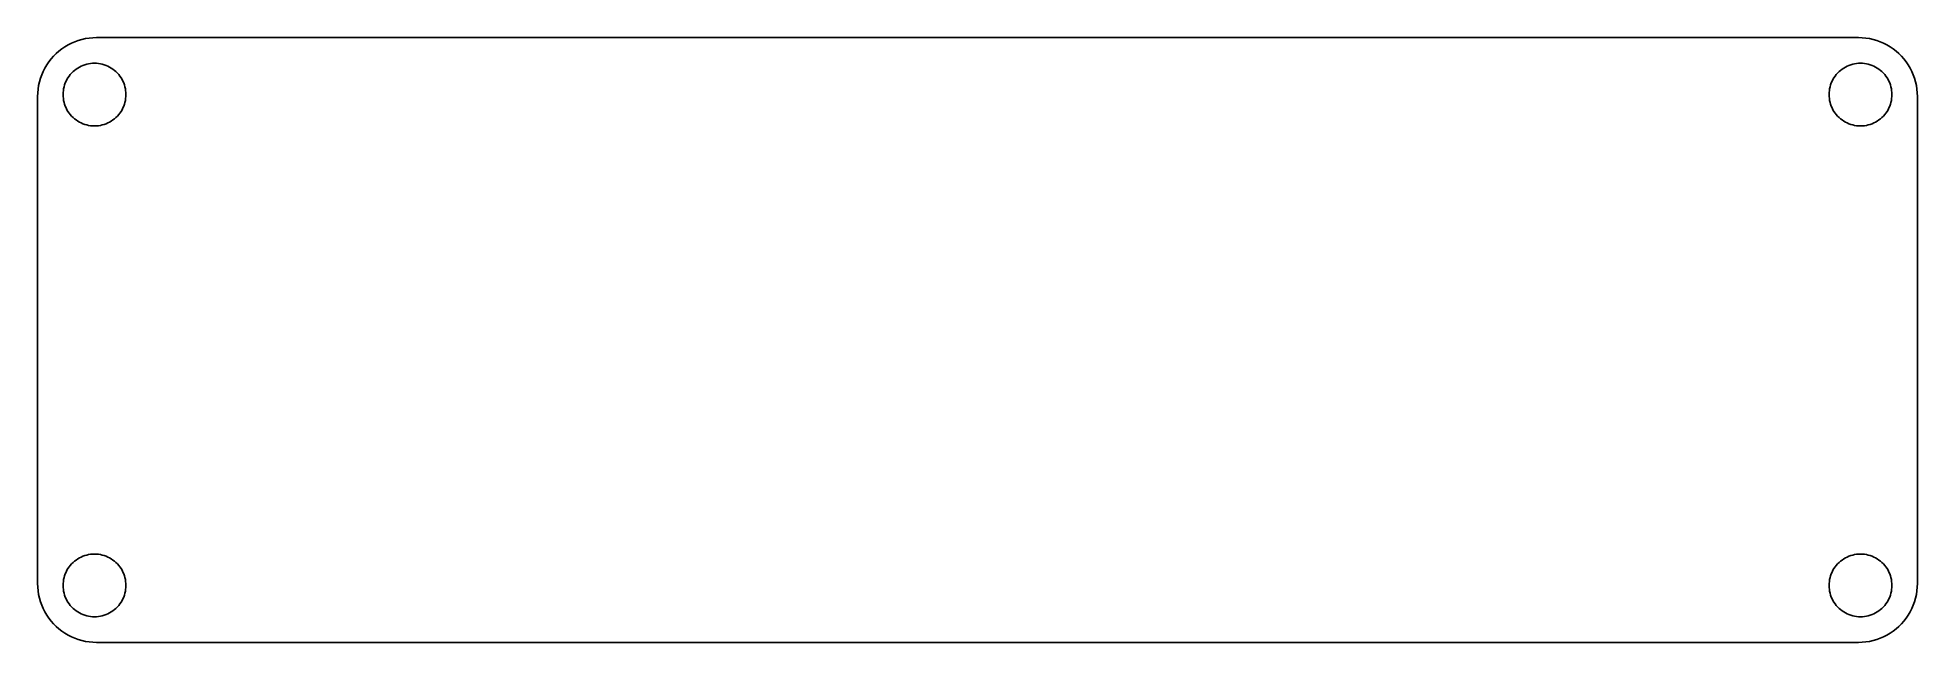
# Model space of a CAD drawing. Header units: metres. Extents: x -47.9 to 47.9, y -15.4 to 15.4.
import ezdxf

# ---------------------------------------------------------------- set-up
doc = ezdxf.new("R2010")
doc.units = ezdxf.units.M

msp = doc.modelspace()

# ---------------------------------------------------------------- linework, layer by layer
for p, q in [((-45.4621, 15.3469), (-45.6461, 15.3057)), ((-45.276, 15.3763), (-45.4621, 15.3469)), ((-45.0884, 15.3941), (-45.276, 15.3763)), ((-44.9, 15.4), (-45.0884, 15.3941)), ((44.9, 15.4), (-44.9, 15.4)), ((45.0884, 15.3941), (44.9, 15.4)), ((45.276, 15.3763), (45.0884, 15.3941)), ((45.4621, 15.3469), (45.276, 15.3763)), ((45.6461, 15.3057), (45.4621, 15.3469)), ((-47.0869, 14.4536), (-47.2115, 14.3123)), ((-46.9536, 14.5869), (-47.0869, 14.4536)), ((-46.8123, 14.7115), (-46.9536, 14.5869)), ((-46.6634, 14.8271), (-46.8123, 14.7115)), ((-46.5075, 14.933), (-46.6634, 14.8271)), ((-46.3453, 15.0289), (-46.5075, 14.933)), ((-46.1773, 15.1145), (-46.3453, 15.0289)), ((-46.0044, 15.1893), (-46.1773, 15.1145)), ((-45.8271, 15.2532), (-46.0044, 15.1893)), ((-45.6461, 15.3057), (-45.8271, 15.2532)), ((45.8271, 15.2532), (45.6461, 15.3057)), ((46.0044, 15.1893), (45.8271, 15.2532)), ((46.1773, 15.1145), (46.0044, 15.1893)), ((46.3453, 15.0289), (46.1773, 15.1145)), ((46.5075, 14.933), (46.3453, 15.0289)), ((46.6634, 14.8271), (46.5075, 14.933)), ((46.8123, 14.7115), (46.6634, 14.8271)), ((46.9536, 14.5869), (46.8123, 14.7115)), ((47.0869, 14.4536), (46.9536, 14.5869)), ((47.2115, 14.3123), (47.0869, 14.4536)), ((-47.6893, 13.5044), (-47.7532, 13.3271)), ((-47.6145, 13.6773), (-47.6893, 13.5044)), ((-47.5289, 13.8453), (-47.6145, 13.6773)), ((-47.433, 14.0075), (-47.5289, 13.8453)), ((-47.3271, 14.1634), (-47.433, 14.0075)), ((-47.2115, 14.3123), (-47.3271, 14.1634)), ((-46.3509, 13.3573), (-46.2944, 13.4405)), ((-46.2944, 13.4405), (-46.2328, 13.5199)), ((-46.2328, 13.5199), (-46.1663, 13.5953)), ((-46.1663, 13.5953), (-46.0953, 13.6663)), ((-46.0953, 13.6663), (-46.0199, 13.7328)), ((-46.0199, 13.7328), (-45.9405, 13.7944)), ((-45.9405, 13.7944), (-45.8573, 13.8509)), ((-45.8573, 13.8509), (-45.7708, 13.9021)), ((-45.7708, 13.9021), (-45.6812, 13.9477)), ((-45.6812, 13.9477), (-45.589, 13.9876)), ((-45.589, 13.9876), (-45.4944, 14.0217)), ((-45.4944, 14.0217), (-45.3979, 14.0497)), ((-45.3979, 14.0497), (-45.2998, 14.0717)), ((-45.2998, 14.0717), (-45.2005, 14.0874)), ((-45.2005, 14.0874), (-45.1005, 14.0968)), ((-45.1005, 14.0968), (-45, 14.1)), ((-45, 14.1), (-44.8995, 14.0968)), ((-44.8995, 14.0968), (-44.7995, 14.0874)), ((-44.7995, 14.0874), (-44.7002, 14.0717)), ((-44.7002, 14.0717), (-44.6021, 14.0497)), ((-44.6021, 14.0497), (-44.5056, 14.0217)), ((-44.5056, 14.0217), (-44.411, 13.9876)), ((-44.411, 13.9876), (-44.3188, 13.9477)), ((-44.3188, 13.9477), (-44.2292, 13.9021)), ((-44.2292, 13.9021), (-44.1427, 13.8509)), ((-44.1427, 13.8509), (-44.0595, 13.7944)), ((-44.0595, 13.7944), (-43.9801, 13.7328)), ((-43.9801, 13.7328), (-43.9047, 13.6663)), ((-43.9047, 13.6663), (-43.8336, 13.5953)), ((-43.8336, 13.5953), (-43.7672, 13.5199)), ((-43.7672, 13.5199), (-43.7056, 13.4405)), ((-43.7056, 13.4405), (-43.6491, 13.3573)), ((43.6491, 13.3573), (43.7056, 13.4405)), ((43.7056, 13.4405), (43.7672, 13.5199)), ((43.7672, 13.5199), (43.8336, 13.5953)), ((43.8336, 13.5953), (43.9047, 13.6663)), ((43.9047, 13.6663), (43.9801, 13.7328)), ((43.9801, 13.7328), (44.0595, 13.7944)), ((44.0595, 13.7944), (44.1427, 13.8509)), ((44.1427, 13.8509), (44.2292, 13.9021)), ((44.2292, 13.9021), (44.3188, 13.9477)), ((44.3188, 13.9477), (44.411, 13.9876)), ((44.411, 13.9876), (44.5056, 14.0217)), ((44.5056, 14.0217), (44.6021, 14.0497)), ((44.6021, 14.0497), (44.7002, 14.0717)), ((44.7002, 14.0717), (44.7995, 14.0874)), ((44.7995, 14.0874), (44.8995, 14.0968)), ((44.8995, 14.0968), (45, 14.1)), ((45, 14.1), (45.1005, 14.0968)), ((45.1005, 14.0968), (45.2005, 14.0874)), ((45.2005, 14.0874), (45.2998, 14.0717)), ((45.2998, 14.0717), (45.3979, 14.0497)), ((45.3979, 14.0497), (45.4944, 14.0217)), ((45.4944, 14.0217), (45.589, 13.9876)), ((45.589, 13.9876), (45.6812, 13.9477)), ((45.6812, 13.9477), (45.7708, 13.9021)), ((45.7708, 13.9021), (45.8573, 13.8509)), ((45.8573, 13.8509), (45.9405, 13.7944)), ((45.9405, 13.7944), (46.0199, 13.7328)), ((46.0199, 13.7328), (46.0953, 13.6663)), ((46.0953, 13.6663), (46.1663, 13.5953)), ((46.1663, 13.5953), (46.2328, 13.5199)), ((46.2328, 13.5199), (46.2944, 13.4405)), ((46.2944, 13.4405), (46.3509, 13.3573)), ((47.3271, 14.1634), (47.2115, 14.3123)), ((47.433, 14.0075), (47.3271, 14.1634)), ((47.5289, 13.8453), (47.433, 14.0075)), ((47.6145, 13.6773), (47.5289, 13.8453)), ((47.6893, 13.5044), (47.6145, 13.6773)), ((47.7532, 13.3271), (47.6893, 13.5044)), ((-47.8941, 12.5884), (-47.9, 12.4)), ((-47.8763, 12.776), (-47.8941, 12.5884)), ((-47.8469, 12.9621), (-47.8763, 12.776)), ((-47.8057, 13.1461), (-47.8469, 12.9621)), ((-47.7532, 13.3271), (-47.8057, 13.1461)), ((-46.6, 12.5), (-46.5968, 12.6005)), ((-46.5968, 12.3995), (-46.6, 12.5)), ((-46.5968, 12.6005), (-46.5874, 12.7005)), ((-46.5874, 12.7005), (-46.5717, 12.7998)), ((-46.5717, 12.7998), (-46.5497, 12.8979)), ((-46.5497, 12.8979), (-46.5217, 12.9944)), ((-46.5217, 12.9944), (-46.4876, 13.089)), ((-46.4876, 13.089), (-46.4477, 13.1812)), ((-46.4477, 13.1812), (-46.4021, 13.2708)), ((-46.4021, 13.2708), (-46.3509, 13.3573)), ((-43.6491, 13.3573), (-43.5979, 13.2708)), ((-43.5979, 13.2708), (-43.5523, 13.1812)), ((-43.5523, 13.1812), (-43.5124, 13.089)), ((-43.5124, 13.089), (-43.4783, 12.9944)), ((-43.4783, 12.9944), (-43.4503, 12.8979)), ((-43.4503, 12.8979), (-43.4283, 12.7998)), ((-43.4283, 12.7998), (-43.4126, 12.7005)), ((-43.4126, 12.7005), (-43.4032, 12.6005)), ((-43.4032, 12.6005), (-43.4, 12.5)), ((-43.4, 12.5), (-43.4032, 12.3995)), ((43.4, 12.5), (43.4032, 12.6005)), ((43.4032, 12.3995), (43.4, 12.5)), ((43.4032, 12.6005), (43.4126, 12.7005)), ((43.4126, 12.7005), (43.4283, 12.7998)), ((43.4283, 12.7998), (43.4503, 12.8979)), ((43.4503, 12.8979), (43.4783, 12.9944)), ((43.4783, 12.9944), (43.5124, 13.089)), ((43.5124, 13.089), (43.5523, 13.1812)), ((43.5523, 13.1812), (43.5979, 13.2708)), ((43.5979, 13.2708), (43.6491, 13.3573)), ((46.3509, 13.3573), (46.4021, 13.2708)), ((46.4021, 13.2708), (46.4477, 13.1812)), ((46.4477, 13.1812), (46.4876, 13.089)), ((46.4876, 13.089), (46.5217, 12.9944)), ((46.5217, 12.9944), (46.5497, 12.8979)), ((46.5497, 12.8979), (46.5717, 12.7998)), ((46.5717, 12.7998), (46.5874, 12.7005)), ((46.5874, 12.7005), (46.5968, 12.6005)), ((46.5968, 12.6005), (46.6, 12.5)), ((46.6, 12.5), (46.5968, 12.3995)), ((47.8057, 13.1461), (47.7532, 13.3271)), ((47.8469, 12.9621), (47.8057, 13.1461)), ((47.8763, 12.776), (47.8469, 12.9621)), ((47.8941, 12.5884), (47.8763, 12.776)), ((47.9, 12.4), (47.8941, 12.5884)), ((-47.9, 12.4), (-47.9, -12.4)), ((-46.5874, 12.2995), (-46.5968, 12.3995)), ((-46.5717, 12.2002), (-46.5874, 12.2995)), ((-46.5497, 12.1021), (-46.5717, 12.2002)), ((-46.5217, 12.0056), (-46.5497, 12.1021)), ((-46.4876, 11.911), (-46.5217, 12.0056)), ((-46.4477, 11.8188), (-46.4876, 11.911)), ((-46.4021, 11.7292), (-46.4477, 11.8188)), ((-46.3509, 11.6427), (-46.4021, 11.7292)), ((-46.2944, 11.5595), (-46.3509, 11.6427)), ((-46.2328, 11.4801), (-46.2944, 11.5595)), ((-43.7056, 11.5595), (-43.7672, 11.4801)), ((-43.6491, 11.6427), (-43.7056, 11.5595)), ((-43.5979, 11.7292), (-43.6491, 11.6427)), ((-43.5523, 11.8188), (-43.5979, 11.7292)), ((-43.5124, 11.911), (-43.5523, 11.8188)), ((-43.4783, 12.0056), (-43.5124, 11.911)), ((-43.4503, 12.1021), (-43.4783, 12.0056)), ((-43.4283, 12.2002), (-43.4503, 12.1021)), ((-43.4126, 12.2995), (-43.4283, 12.2002)), ((-43.4032, 12.3995), (-43.4126, 12.2995)), ((43.4126, 12.2995), (43.4032, 12.3995)), ((43.4283, 12.2002), (43.4126, 12.2995)), ((43.4503, 12.1021), (43.4283, 12.2002)), ((43.4783, 12.0056), (43.4503, 12.1021)), ((43.5124, 11.911), (43.4783, 12.0056)), ((43.5523, 11.8188), (43.5124, 11.911)), ((43.5979, 11.7292), (43.5523, 11.8188)), ((43.6491, 11.6427), (43.5979, 11.7292)), ((43.7056, 11.5595), (43.6491, 11.6427)), ((43.7672, 11.4801), (43.7056, 11.5595)), ((46.2944, 11.5595), (46.2328, 11.4801)), ((46.3509, 11.6427), (46.2944, 11.5595)), ((46.4021, 11.7292), (46.3509, 11.6427)), ((46.4477, 11.8188), (46.4021, 11.7292)), ((46.4876, 11.911), (46.4477, 11.8188)), ((46.5217, 12.0056), (46.4876, 11.911)), ((46.5497, 12.1021), (46.5217, 12.0056)), ((46.5717, 12.2002), (46.5497, 12.1021)), ((46.5874, 12.2995), (46.5717, 12.2002)), ((46.5968, 12.3995), (46.5874, 12.2995)), ((47.9, -12.4), (47.9, 12.4)), ((-46.1663, 11.4047), (-46.2328, 11.4801)), ((-46.0953, 11.3336), (-46.1663, 11.4047)), ((-46.0199, 11.2672), (-46.0953, 11.3336)), ((-45.9405, 11.2056), (-46.0199, 11.2672)), ((-45.8573, 11.1491), (-45.9405, 11.2056)), ((-45.7708, 11.0979), (-45.8573, 11.1491)), ((-45.6812, 11.0523), (-45.7708, 11.0979)), ((-45.589, 11.0124), (-45.6812, 11.0523)), ((-45.4944, 10.9783), (-45.589, 11.0124)), ((-45.3979, 10.9503), (-45.4944, 10.9783)), ((-45.2998, 10.9283), (-45.3979, 10.9503)), ((-45.2005, 10.9126), (-45.2998, 10.9283)), ((-45.1005, 10.9032), (-45.2005, 10.9126)), ((-45, 10.9), (-45.1005, 10.9032)), ((-44.8995, 10.9032), (-45, 10.9)), ((-44.7995, 10.9126), (-44.8995, 10.9032)), ((-44.7002, 10.9283), (-44.7995, 10.9126)), ((-44.6021, 10.9503), (-44.7002, 10.9283)), ((-44.5056, 10.9783), (-44.6021, 10.9503)), ((-44.411, 11.0124), (-44.5056, 10.9783)), ((-44.3188, 11.0523), (-44.411, 11.0124)), ((-44.2292, 11.0979), (-44.3188, 11.0523)), ((-44.1427, 11.1491), (-44.2292, 11.0979)), ((-44.0595, 11.2056), (-44.1427, 11.1491)), ((-43.9801, 11.2672), (-44.0595, 11.2056)), ((-43.9047, 11.3336), (-43.9801, 11.2672)), ((-43.8336, 11.4047), (-43.9047, 11.3336)), ((-43.7672, 11.4801), (-43.8336, 11.4047)), ((43.8336, 11.4047), (43.7672, 11.4801)), ((43.9047, 11.3336), (43.8336, 11.4047)), ((43.9801, 11.2672), (43.9047, 11.3336)), ((44.0595, 11.2056), (43.9801, 11.2672)), ((44.1427, 11.1491), (44.0595, 11.2056)), ((44.2292, 11.0979), (44.1427, 11.1491)), ((44.3188, 11.0523), (44.2292, 11.0979)), ((44.411, 11.0124), (44.3188, 11.0523)), ((44.5056, 10.9783), (44.411, 11.0124)), ((44.6021, 10.9503), (44.5056, 10.9783)), ((44.7002, 10.9283), (44.6021, 10.9503)), ((44.7995, 10.9126), (44.7002, 10.9283)), ((44.8995, 10.9032), (44.7995, 10.9126)), ((45, 10.9), (44.8995, 10.9032)), ((45.1005, 10.9032), (45, 10.9)), ((45.2005, 10.9126), (45.1005, 10.9032)), ((45.2998, 10.9283), (45.2005, 10.9126)), ((45.3979, 10.9503), (45.2998, 10.9283)), ((45.4944, 10.9783), (45.3979, 10.9503)), ((45.589, 11.0124), (45.4944, 10.9783)), ((45.6812, 11.0523), (45.589, 11.0124)), ((45.7708, 11.0979), (45.6812, 11.0523)), ((45.8573, 11.1491), (45.7708, 11.0979)), ((45.9405, 11.2056), (45.8573, 11.1491)), ((46.0199, 11.2672), (45.9405, 11.2056)), ((46.0953, 11.3336), (46.0199, 11.2672)), ((46.1663, 11.4047), (46.0953, 11.3336)), ((46.2328, 11.4801), (46.1663, 11.4047)), ((-46.2944, -11.5595), (-46.2328, -11.4801)), ((-46.2328, -11.4801), (-46.1663, -11.4047)), ((-46.1663, -11.4047), (-46.0953, -11.3336)), ((-46.0953, -11.3336), (-46.0199, -11.2672)), ((-46.0199, -11.2672), (-45.9405, -11.2056)), ((-45.9405, -11.2056), (-45.8573, -11.1491)), ((-45.8573, -11.1491), (-45.7708, -11.0979)), ((-45.7708, -11.0979), (-45.6812, -11.0523)), ((-45.6812, -11.0523), (-45.589, -11.0124)), ((-45.589, -11.0124), (-45.4944, -10.9783)), ((-45.4944, -10.9783), (-45.3979, -10.9503)), ((-45.3979, -10.9503), (-45.2998, -10.9283)), ((-45.2998, -10.9283), (-45.2005, -10.9126)), ((-45.2005, -10.9126), (-45.1005, -10.9032)), ((-45.1005, -10.9032), (-45, -10.9)), ((-45, -10.9), (-44.8995, -10.9032)), ((-44.8995, -10.9032), (-44.7995, -10.9126)), ((-44.7995, -10.9126), (-44.7002, -10.9283)), ((-44.7002, -10.9283), (-44.6021, -10.9503)), ((-44.6021, -10.9503), (-44.5056, -10.9783)), ((-44.5056, -10.9783), (-44.411, -11.0124)), ((-44.411, -11.0124), (-44.3188, -11.0523)), ((-44.3188, -11.0523), (-44.2292, -11.0979)), ((-44.2292, -11.0979), (-44.1427, -11.1491)), ((-44.1427, -11.1491), (-44.0595, -11.2056)), ((-44.0595, -11.2056), (-43.9801, -11.2672)), ((-43.9801, -11.2672), (-43.9047, -11.3336)), ((-43.9047, -11.3336), (-43.8336, -11.4047)), ((-43.8336, -11.4047), (-43.7672, -11.4801)), ((-43.7672, -11.4801), (-43.7056, -11.5595)), ((43.7056, -11.5595), (43.7672, -11.4801)), ((43.7672, -11.4801), (43.8336, -11.4047)), ((43.8336, -11.4047), (43.9047, -11.3336)), ((43.9047, -11.3336), (43.9801, -11.2672)), ((43.9801, -11.2672), (44.0595, -11.2056)), ((44.0595, -11.2056), (44.1427, -11.1491)), ((44.1427, -11.1491), (44.2292, -11.0979)), ((44.2292, -11.0979), (44.3188, -11.0523)), ((44.3188, -11.0523), (44.411, -11.0124)), ((44.411, -11.0124), (44.5056, -10.9783)), ((44.5056, -10.9783), (44.6021, -10.9503)), ((44.6021, -10.9503), (44.7002, -10.9283)), ((44.7002, -10.9283), (44.7995, -10.9126)), ((44.7995, -10.9126), (44.8995, -10.9032)), ((44.8995, -10.9032), (45, -10.9)), ((45, -10.9), (45.1005, -10.9032)), ((45.1005, -10.9032), (45.2005, -10.9126)), ((45.2005, -10.9126), (45.2998, -10.9283)), ((45.2998, -10.9283), (45.3979, -10.9503)), ((45.3979, -10.9503), (45.4944, -10.9783)), ((45.4944, -10.9783), (45.589, -11.0124)), ((45.589, -11.0124), (45.6812, -11.0523)), ((45.6812, -11.0523), (45.7708, -11.0979)), ((45.7708, -11.0979), (45.8573, -11.1491)), ((45.8573, -11.1491), (45.9405, -11.2056)), ((45.9405, -11.2056), (46.0199, -11.2672)), ((46.0199, -11.2672), (46.0953, -11.3336)), ((46.0953, -11.3336), (46.1663, -11.4047)), ((46.1663, -11.4047), (46.2328, -11.4801)), ((46.2328, -11.4801), (46.2944, -11.5595)), ((-47.9, -12.4), (-47.8941, -12.5884)), ((-46.6, -12.5), (-46.5968, -12.3995)), ((-46.5968, -12.3995), (-46.5874, -12.2995)), ((-46.5874, -12.2995), (-46.5717, -12.2002)), ((-46.5717, -12.2002), (-46.5497, -12.1021)), ((-46.5497, -12.1021), (-46.5217, -12.0056)), ((-46.5217, -12.0056), (-46.4876, -11.911)), ((-46.4876, -11.911), (-46.4477, -11.8188)), ((-46.4477, -11.8188), (-46.4021, -11.7292)), ((-46.4021, -11.7292), (-46.3509, -11.6427)), ((-46.3509, -11.6427), (-46.2944, -11.5595)), ((-43.7056, -11.5595), (-43.6491, -11.6427)), ((-43.6491, -11.6427), (-43.5979, -11.7292)), ((-43.5979, -11.7292), (-43.5523, -11.8188)), ((-43.5523, -11.8188), (-43.5124, -11.911)), ((-43.5124, -11.911), (-43.4783, -12.0056)), ((-43.4783, -12.0056), (-43.4503, -12.1021)), ((-43.4503, -12.1021), (-43.4283, -12.2002)), ((-43.4283, -12.2002), (-43.4126, -12.2995)), ((-43.4126, -12.2995), (-43.4032, -12.3995)), ((-43.4032, -12.3995), (-43.4, -12.5)), ((43.4, -12.5), (43.4032, -12.3995)), ((43.4032, -12.3995), (43.4126, -12.2995)), ((43.4126, -12.2995), (43.4283, -12.2002)), ((43.4283, -12.2002), (43.4503, -12.1021)), ((43.4503, -12.1021), (43.4783, -12.0056)), ((43.4783, -12.0056), (43.5124, -11.911)), ((43.5124, -11.911), (43.5523, -11.8188)), ((43.5523, -11.8188), (43.5979, -11.7292)), ((43.5979, -11.7292), (43.6491, -11.6427)), ((43.6491, -11.6427), (43.7056, -11.5595)), ((46.2944, -11.5595), (46.3509, -11.6427)), ((46.3509, -11.6427), (46.4021, -11.7292)), ((46.4021, -11.7292), (46.4477, -11.8188)), ((46.4477, -11.8188), (46.4876, -11.911)), ((46.4876, -11.911), (46.5217, -12.0056)), ((46.5217, -12.0056), (46.5497, -12.1021)), ((46.5497, -12.1021), (46.5717, -12.2002)), ((46.5717, -12.2002), (46.5874, -12.2995)), ((46.5874, -12.2995), (46.5968, -12.3995)), ((46.5968, -12.3995), (46.6, -12.5)), ((47.8941, -12.5884), (47.9, -12.4)), ((-47.8941, -12.5884), (-47.8763, -12.776)), ((-47.8763, -12.776), (-47.8469, -12.9621)), ((-47.8469, -12.9621), (-47.8057, -13.1461)), ((-47.8057, -13.1461), (-47.7532, -13.3271)), ((-47.7532, -13.3271), (-47.6893, -13.5044)), ((-46.5968, -12.6005), (-46.6, -12.5)), ((-46.5874, -12.7005), (-46.5968, -12.6005)), ((-46.5717, -12.7998), (-46.5874, -12.7005)), ((-46.5497, -12.8979), (-46.5717, -12.7998)), ((-46.5217, -12.9944), (-46.5497, -12.8979)), ((-46.4876, -13.089), (-46.5217, -12.9944)), ((-46.4477, -13.1812), (-46.4876, -13.089)), ((-46.4021, -13.2708), (-46.4477, -13.1812)), ((-46.3509, -13.3573), (-46.4021, -13.2708)), ((-46.2944, -13.4405), (-46.3509, -13.3573)), ((-43.6491, -13.3573), (-43.7056, -13.4405)), ((-43.5979, -13.2708), (-43.6491, -13.3573)), ((-43.5523, -13.1812), (-43.5979, -13.2708)), ((-43.5124, -13.089), (-43.5523, -13.1812)), ((-43.4783, -12.9944), (-43.5124, -13.089)), ((-43.4503, -12.8979), (-43.4783, -12.9944)), ((-43.4283, -12.7998), (-43.4503, -12.8979)), ((-43.4126, -12.7005), (-43.4283, -12.7998)), ((-43.4032, -12.6005), (-43.4126, -12.7005)), ((-43.4, -12.5), (-43.4032, -12.6005)), ((43.4032, -12.6005), (43.4, -12.5)), ((43.4126, -12.7005), (43.4032, -12.6005)), ((43.4283, -12.7998), (43.4126, -12.7005)), ((43.4503, -12.8979), (43.4283, -12.7998)), ((43.4783, -12.9944), (43.4503, -12.8979)), ((43.5124, -13.089), (43.4783, -12.9944)), ((43.5523, -13.1812), (43.5124, -13.089)), ((43.5979, -13.2708), (43.5523, -13.1812)), ((43.6491, -13.3573), (43.5979, -13.2708)), ((43.7056, -13.4405), (43.6491, -13.3573)), ((46.3509, -13.3573), (46.2944, -13.4405)), ((46.4021, -13.2708), (46.3509, -13.3573)), ((46.4477, -13.1812), (46.4021, -13.2708)), ((46.4876, -13.089), (46.4477, -13.1812)), ((46.5217, -12.9944), (46.4876, -13.089)), ((46.5497, -12.8979), (46.5217, -12.9944)), ((46.5717, -12.7998), (46.5497, -12.8979)), ((46.5874, -12.7005), (46.5717, -12.7998)), ((46.5968, -12.6005), (46.5874, -12.7005)), ((46.6, -12.5), (46.5968, -12.6005)), ((47.6893, -13.5044), (47.7532, -13.3271)), ((47.7532, -13.3271), (47.8057, -13.1461)), ((47.8057, -13.1461), (47.8469, -12.9621)), ((47.8469, -12.9621), (47.8763, -12.776)), ((47.8763, -12.776), (47.8941, -12.5884)), ((-47.6893, -13.5044), (-47.6145, -13.6773)), ((-47.6145, -13.6773), (-47.5289, -13.8453)), ((-47.5289, -13.8453), (-47.433, -14.0075)), ((-47.433, -14.0075), (-47.3271, -14.1634)), ((-47.3271, -14.1634), (-47.2115, -14.3123)), ((-47.2115, -14.3123), (-47.0869, -14.4536)), ((-46.2328, -13.5199), (-46.2944, -13.4405)), ((-46.1663, -13.5953), (-46.2328, -13.5199)), ((-46.0953, -13.6663), (-46.1663, -13.5953)), ((-46.0199, -13.7328), (-46.0953, -13.6663)), ((-45.9405, -13.7944), (-46.0199, -13.7328)), ((-45.8573, -13.8509), (-45.9405, -13.7944)), ((-45.7708, -13.9021), (-45.8573, -13.8509)), ((-45.6812, -13.9477), (-45.7708, -13.9021)), ((-45.589, -13.9876), (-45.6812, -13.9477)), ((-45.4944, -14.0217), (-45.589, -13.9876)), ((-45.3979, -14.0497), (-45.4944, -14.0217)), ((-45.2998, -14.0717), (-45.3979, -14.0497)), ((-45.2005, -14.0874), (-45.2998, -14.0717)), ((-45.1005, -14.0968), (-45.2005, -14.0874)), ((-45, -14.1), (-45.1005, -14.0968)), ((-44.8995, -14.0968), (-45, -14.1)), ((-44.7995, -14.0874), (-44.8995, -14.0968)), ((-44.7002, -14.0717), (-44.7995, -14.0874)), ((-44.6021, -14.0497), (-44.7002, -14.0717)), ((-44.5056, -14.0217), (-44.6021, -14.0497)), ((-44.411, -13.9876), (-44.5056, -14.0217)), ((-44.3188, -13.9477), (-44.411, -13.9876)), ((-44.2292, -13.9021), (-44.3188, -13.9477)), ((-44.1427, -13.8509), (-44.2292, -13.9021)), ((-44.0595, -13.7944), (-44.1427, -13.8509)), ((-43.9801, -13.7328), (-44.0595, -13.7944)), ((-43.9047, -13.6663), (-43.9801, -13.7328)), ((-43.8336, -13.5953), (-43.9047, -13.6663)), ((-43.7672, -13.5199), (-43.8336, -13.5953)), ((-43.7056, -13.4405), (-43.7672, -13.5199)), ((43.7672, -13.5199), (43.7056, -13.4405)), ((43.8336, -13.5953), (43.7672, -13.5199)), ((43.9047, -13.6663), (43.8336, -13.5953)), ((43.9801, -13.7328), (43.9047, -13.6663)), ((44.0595, -13.7944), (43.9801, -13.7328)), ((44.1427, -13.8509), (44.0595, -13.7944)), ((44.2292, -13.9021), (44.1427, -13.8509)), ((44.3188, -13.9477), (44.2292, -13.9021)), ((44.411, -13.9876), (44.3188, -13.9477)), ((44.5056, -14.0217), (44.411, -13.9876)), ((44.6021, -14.0497), (44.5056, -14.0217)), ((44.7002, -14.0717), (44.6021, -14.0497)), ((44.7995, -14.0874), (44.7002, -14.0717)), ((44.8995, -14.0968), (44.7995, -14.0874)), ((45, -14.1), (44.8995, -14.0968)), ((45.1005, -14.0968), (45, -14.1)), ((45.2005, -14.0874), (45.1005, -14.0968)), ((45.2998, -14.0717), (45.2005, -14.0874)), ((45.3979, -14.0497), (45.2998, -14.0717)), ((45.4944, -14.0217), (45.3979, -14.0497)), ((45.589, -13.9876), (45.4944, -14.0217)), ((45.6812, -13.9477), (45.589, -13.9876)), ((45.7708, -13.9021), (45.6812, -13.9477)), ((45.8573, -13.8509), (45.7708, -13.9021)), ((45.9405, -13.7944), (45.8573, -13.8509)), ((46.0199, -13.7328), (45.9405, -13.7944)), ((46.0953, -13.6663), (46.0199, -13.7328)), ((46.1663, -13.5953), (46.0953, -13.6663)), ((46.2328, -13.5199), (46.1663, -13.5953)), ((46.2944, -13.4405), (46.2328, -13.5199)), ((47.0869, -14.4536), (47.2115, -14.3123)), ((47.2115, -14.3123), (47.3271, -14.1634)), ((47.3271, -14.1634), (47.433, -14.0075)), ((47.433, -14.0075), (47.5289, -13.8453)), ((47.5289, -13.8453), (47.6145, -13.6773)), ((47.6145, -13.6773), (47.6893, -13.5044)), ((-47.0869, -14.4536), (-46.9536, -14.5869)), ((-46.9536, -14.5869), (-46.8123, -14.7115)), ((-46.8123, -14.7115), (-46.6634, -14.8271)), ((-46.6634, -14.8271), (-46.5075, -14.933)), ((-46.5075, -14.933), (-46.3453, -15.0289)), ((-46.3453, -15.0289), (-46.1773, -15.1145)), ((-46.1773, -15.1145), (-46.0044, -15.1893)), ((-46.0044, -15.1893), (-45.8271, -15.2532)), ((-45.8271, -15.2532), (-45.6461, -15.3057)), ((-45.6461, -15.3057), (-45.4621, -15.3469)), ((45.4621, -15.3469), (45.6461, -15.3057)), ((45.6461, -15.3057), (45.8271, -15.2532)), ((45.8271, -15.2532), (46.0044, -15.1893)), ((46.0044, -15.1893), (46.1773, -15.1145)), ((46.1773, -15.1145), (46.3453, -15.0289)), ((46.3453, -15.0289), (46.5075, -14.933)), ((46.5075, -14.933), (46.6634, -14.8271)), ((46.6634, -14.8271), (46.8123, -14.7115)), ((46.8123, -14.7115), (46.9536, -14.5869)), ((46.9536, -14.5869), (47.0869, -14.4536)), ((-45.4621, -15.3469), (-45.276, -15.3763)), ((-45.276, -15.3763), (-45.0884, -15.3941)), ((-45.0884, -15.3941), (-44.9, -15.4)), ((-44.9, -15.4), (44.9, -15.4)), ((44.9, -15.4), (45.0884, -15.3941)), ((45.0884, -15.3941), (45.276, -15.3763)), ((45.276, -15.3763), (45.4621, -15.3469))]:
    msp.add_line(p, q)

doc.saveas('drawing.dxf')
